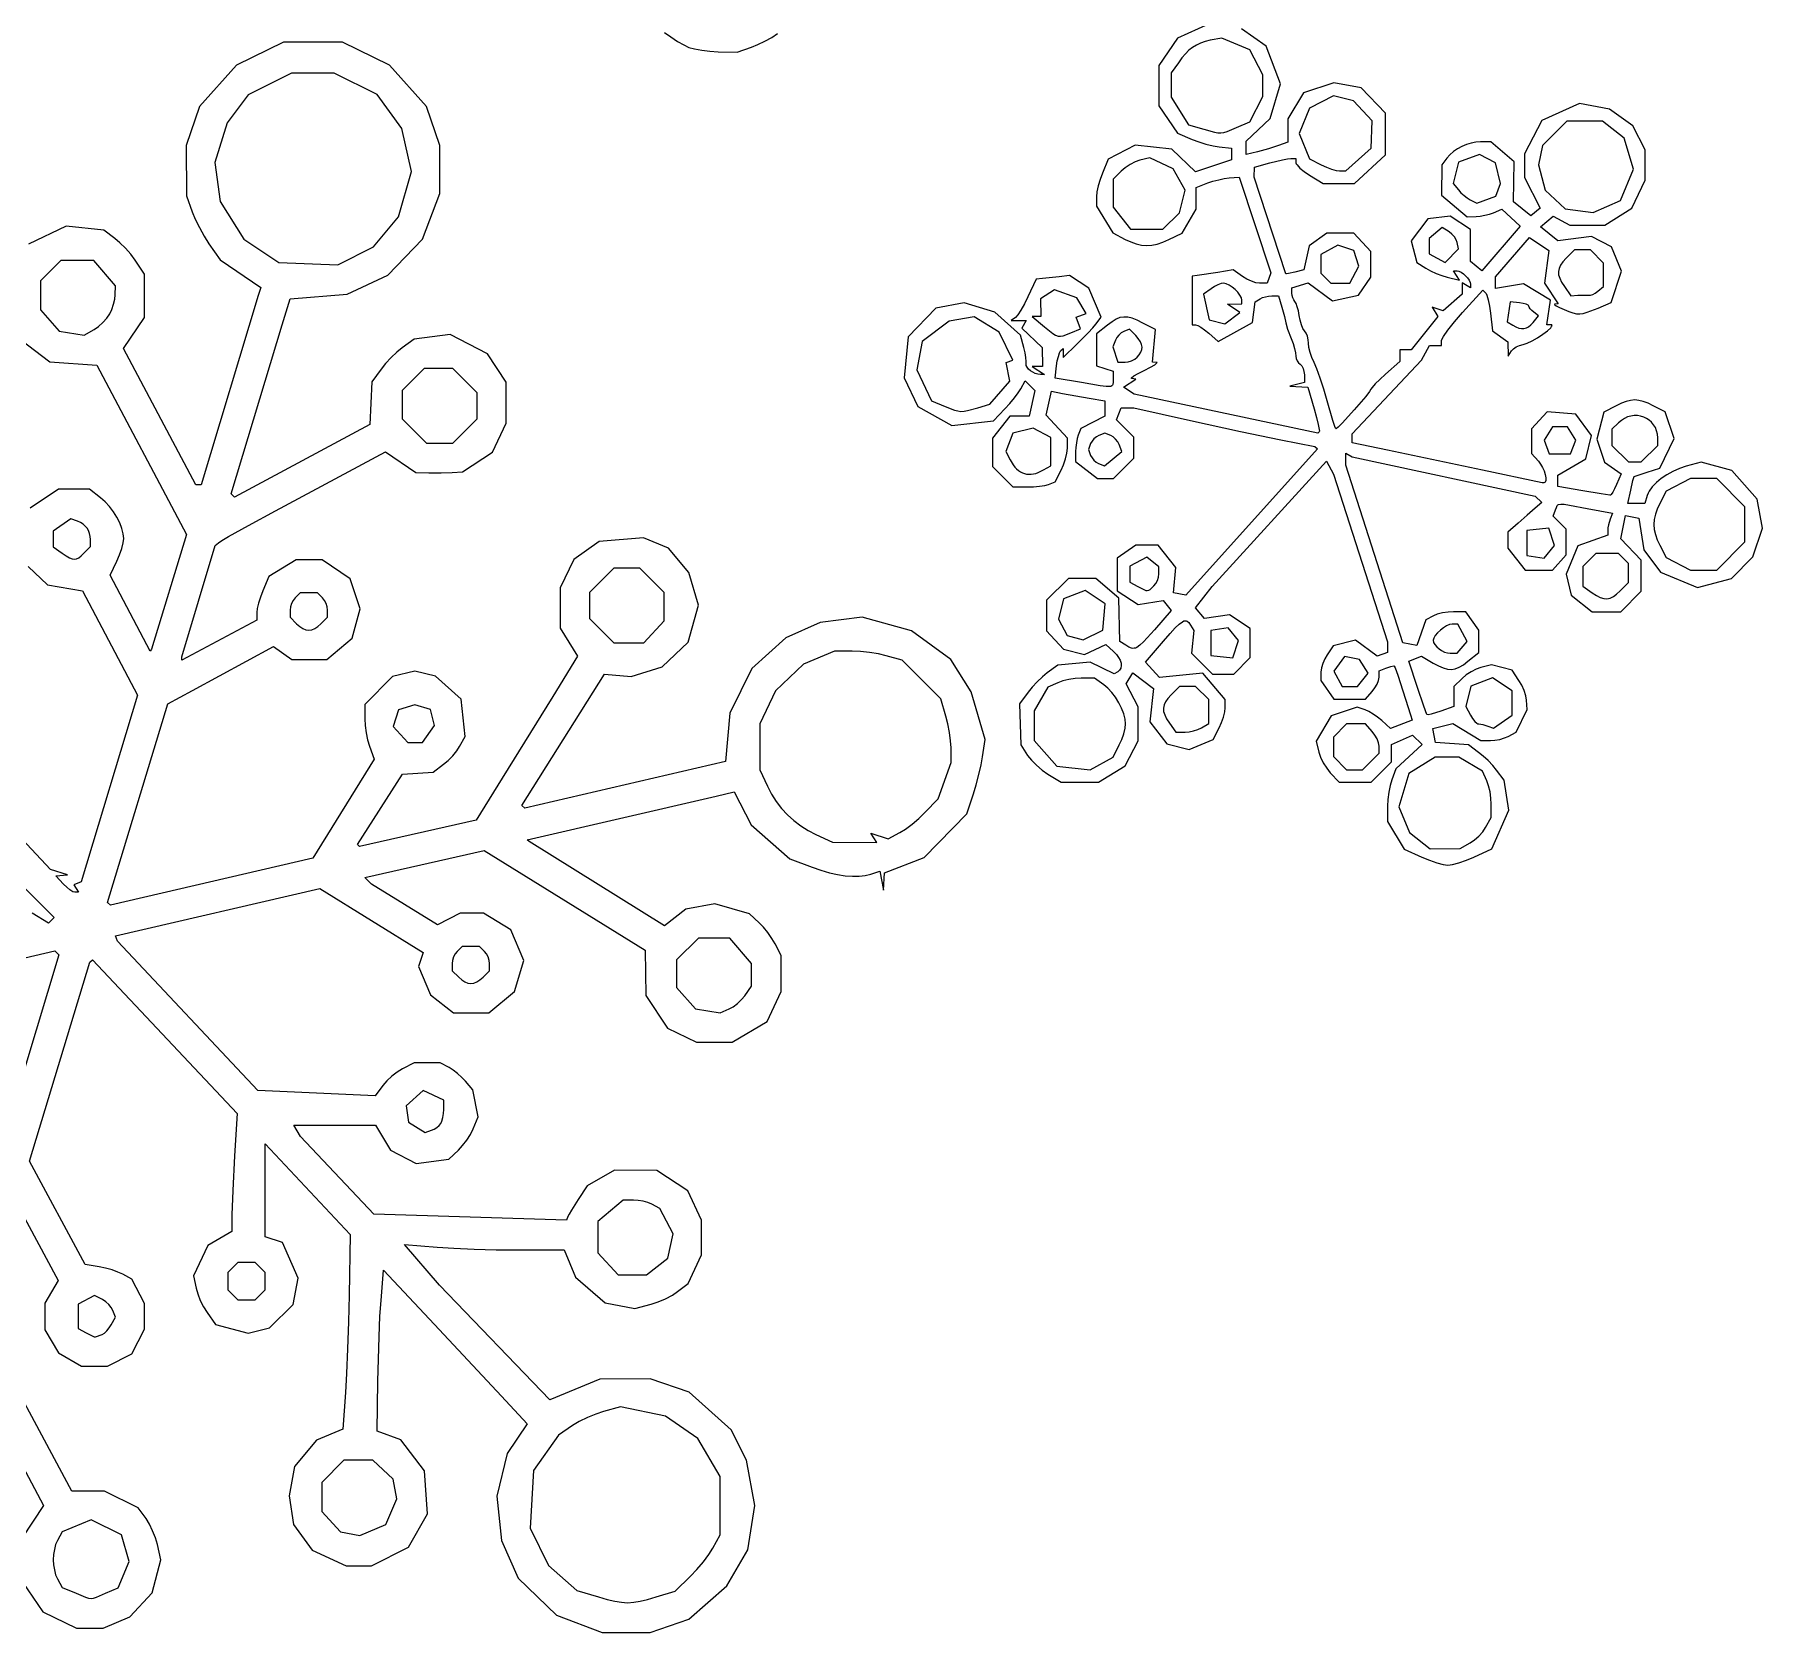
# Model space of a CAD drawing. Extents: x 0.34 to 4.42, y 1.82 to 5.69.
# Drawn here: x 2.184 to 4.417, y 2.058 to 4.122 of the extents above; entities that cross this region are included whole.
import ezdxf

# ---------------------------------------------------------------- set-up
doc = ezdxf.new("R2010")
doc.units = 0
doc.layers.add('LAYER_1', color=18, linetype='CONTINUOUS')

msp = doc.modelspace()

# ---------------------------------------------------------------- linework, layer by layer
at = {"layer": 'LAYER_1'}
for points in [[(3.7008, 4.1349), (3.6607, 4.1169), (3.6367, 4.0818), (3.6367, 4.0294), (3.6607, 3.9943), (3.6796, 3.9861), (3.6882, 3.9829), (3.6976, 3.98), (3.7068, 3.9777), (3.7146, 3.9765), (3.7307, 3.975), (3.7307, 3.9598), (3.6841, 3.9443), (3.6536, 3.9735), (3.6062, 3.9789), (3.5714, 3.9609), (3.5637, 3.9426), (3.5608, 3.9345), (3.5584, 3.9261), (3.5567, 3.9183), (3.5561, 3.9121), (3.5561, 3.8998), (3.5771, 3.8654), (3.5932, 3.8571), (3.6005, 3.8537), (3.6075, 3.8512), (3.6142, 3.8497), (3.6208, 3.8492), (3.6275, 3.8497), (3.6344, 3.8511), (3.6417, 3.8535), (3.6495, 3.8569), (3.6667, 3.8651), (3.685, 3.8961), (3.685, 3.9242), (3.6998, 3.9299), (3.7065, 3.9322), (3.714, 3.9342), (3.7213, 3.9357), (3.7275, 3.9365), (3.7404, 3.9374), (3.7815, 3.8139), (3.7767, 3.8004), (3.7669, 3.8004), (3.7622, 3.8011), (3.7565, 3.803), (3.7505, 3.8057), (3.7449, 3.809), (3.7327, 3.8176), (3.7129, 3.8144), (3.6864, 3.8103), (3.6796, 3.8094), (3.6796, 3.7467), (3.6842, 3.7467), (3.6869, 3.7459), (3.691, 3.7436), (3.6959, 3.7402), (3.7011, 3.736), (3.7134, 3.7253), (3.7575, 3.7496), (3.7613, 3.7763), (3.7675, 3.7802), (3.7706, 3.7818), (3.7744, 3.783), (3.7785, 3.7839), (3.7825, 3.7842), (3.7913, 3.7843), (3.7956, 3.7696), (3.7989, 3.7575), (3.8007, 3.7494), (3.8031, 3.7412), (3.8077, 3.7289), (3.8101, 3.7225), (3.8121, 3.7161), (3.8134, 3.7105), (3.8139, 3.7064), (3.8143, 3.7033), (3.8155, 3.7002), (3.8172, 3.6976), (3.8193, 3.6957), (3.8214, 3.6936), (3.8231, 3.6904), (3.8242, 3.6865), (3.8247, 3.6823), (3.8247, 3.6723), (3.8059, 3.6674), (3.8292, 3.6662), (3.8374, 3.6382), (3.8405, 3.6271), (3.8427, 3.6179), (3.8439, 3.6113), (3.8441, 3.6094), (3.8439, 3.6084), (3.8422, 3.6067), (3.6047, 3.6573), (3.591, 3.6662), (3.6071, 3.6767), (3.6018, 3.6773), (3.6011, 3.6776), (3.6014, 3.6783), (3.6043, 3.6806), (3.61, 3.6839), (3.6179, 3.6879), (3.6258, 3.6919), (3.6314, 3.6952), (3.6343, 3.6974), (3.6345, 3.698), (3.6338, 3.6982), (3.6283, 3.6984), (3.6324, 3.7405), (3.616, 3.749), (3.6085, 3.7526), (3.6022, 3.7552), (3.5965, 3.7566), (3.5914, 3.7568), (3.5865, 3.756), (3.5815, 3.7539), (3.5762, 3.7507), (3.5703, 3.7463), (3.5561, 3.7352), (3.5561, 3.6937), (3.5776, 3.6869), (3.5776, 3.6765), (3.5776, 3.6725), (3.5772, 3.6696), (3.5767, 3.6686), (3.576, 3.6678), (3.5748, 3.6672), (3.5732, 3.6669), (3.5685, 3.667), (3.5611, 3.6679), (3.5366, 3.6721), (3.5027, 3.6779), (3.5046, 3.6938), (3.5055, 3.7002), (3.5069, 3.7059), (3.5083, 3.7104), (3.5098, 3.7129), (3.5131, 3.7163), (3.5131, 3.7043), (3.5309, 3.7215), (3.5454, 3.7362), (3.5514, 3.7428), (3.5554, 3.7476), (3.562, 3.7565), (3.5463, 3.7942), (3.5212, 3.8102), (3.5078, 3.8087), (3.4863, 3.8064), (3.4782, 3.8057), (3.4676, 3.7829), (3.463, 3.7738), (3.4584, 3.7657), (3.4544, 3.7595), (3.4515, 3.7562), (3.446, 3.7523), (3.4654, 3.7521), (3.4595, 3.7424), (3.4861, 3.7172), (3.4863, 3.693), (3.4729, 3.6928), (3.489, 3.6824), (3.4836, 3.6824), (3.4803, 3.6828), (3.477, 3.6838), (3.4738, 3.6854), (3.4709, 3.6873), (3.4684, 3.6895), (3.4665, 3.6918), (3.4655, 3.6941), (3.4654, 3.6962), (3.4655, 3.6994), (3.4649, 3.7044), (3.4638, 3.7105), (3.4622, 3.7172), (3.4578, 3.7333), (3.425, 3.7631), (3.3853, 3.775), (3.3486, 3.7681), (3.3129, 3.7312), (3.3078, 3.6784), (3.3255, 3.6411), (3.3693, 3.6165), (3.423, 3.6228), (3.4378, 3.6383), (3.444, 3.6452), (3.45, 3.6523), (3.455, 3.6588), (3.4584, 3.664), (3.4641, 3.6742), (3.4766, 3.6618), (3.4693, 3.6286), (3.4441, 3.6286), (3.4218, 3.6003), (3.4218, 3.5636), (3.4482, 3.5373), (3.4668, 3.5373), (3.4747, 3.5375), (3.4825, 3.5382), (3.4893, 3.5393), (3.4941, 3.5406), (3.5028, 3.5439), (3.5106, 3.5591), (3.5137, 3.566), (3.5162, 3.5736), (3.5179, 3.581), (3.5185, 3.5872), (3.5185, 3.6001), (3.4911, 3.6298), (3.4979, 3.6608), (3.5122, 3.6581), (3.5467, 3.652), (3.5668, 3.6487), (3.5668, 3.6288), (3.5359, 3.6128), (3.5326, 3.6042), (3.5313, 3.5998), (3.5302, 3.5943), (3.5295, 3.5884), (3.5292, 3.5829), (3.5292, 3.5703), (3.5576, 3.548), (3.5781, 3.548), (3.6044, 3.5744), (3.6044, 3.6017), (3.5821, 3.624), (3.588, 3.6393), (3.6045, 3.6393), (3.6776, 3.623), (3.7421, 3.609), (3.7944, 3.5981), (3.8381, 3.5895), (3.8418, 3.5864), (3.6716, 3.3974), (3.6555, 3.4006), (3.6586, 3.4332), (3.6359, 3.4621), (3.6068, 3.4621), (3.583, 3.4453), (3.583, 3.4032), (3.6098, 3.3856), (3.6422, 3.3904), (3.6528, 3.3777), (3.6309, 3.3527), (3.6169, 3.3373), (3.612, 3.3327), (3.6081, 3.33), (3.6064, 3.3292), (3.6047, 3.3288), (3.6031, 3.3287), (3.6015, 3.329), (3.5981, 3.3304), (3.594, 3.3328), (3.5863, 3.3378), (3.585, 3.3937), (3.5555, 3.4191), (3.52, 3.4191), (3.4917, 3.3908), (3.4917, 3.3513), (3.5134, 3.3279), (3.5408, 3.321), (3.5682, 3.3336), (3.5783, 3.3245), (3.5819, 3.3208), (3.5847, 3.317), (3.5867, 3.3133), (3.5879, 3.3097), (3.5882, 3.3064), (3.5875, 3.3033), (3.586, 3.3007), (3.5836, 3.2986), (3.5789, 3.2957), (3.548, 3.3111), (3.5062, 3.3072), (3.4925, 3.297), (3.4864, 3.2919), (3.4796, 3.2855), (3.4732, 3.2786), (3.4678, 3.272), (3.4567, 3.2571), (3.4584, 3.204), (3.4672, 3.1904), (3.472, 3.1843), (3.4786, 3.1778), (3.4859, 3.1715), (3.4933, 3.1664), (3.5105, 3.1559), (3.5588, 3.1559), (3.5932, 3.1769), (3.6098, 3.2091), (3.6098, 3.2531), (3.5945, 3.2828), (3.6033, 3.297), (3.6297, 3.277), (3.6249, 3.2338), (3.6472, 3.2055), (3.6759, 3.1983), (3.707, 3.2111), (3.7148, 3.2262), (3.7178, 3.2329), (3.7203, 3.24), (3.722, 3.2466), (3.7226, 3.2519), (3.7226, 3.2625), (3.6937, 3.2968), (3.6376, 3.291), (3.6194, 3.3111), (3.6428, 3.3382), (3.6512, 3.3478), (3.6579, 3.3551), (3.6631, 3.3602), (3.6672, 3.3632), (3.6689, 3.3641), (3.6704, 3.3645), (3.6718, 3.3644), (3.6731, 3.364), (3.6754, 3.362), (3.6778, 3.3587), (3.6819, 3.352), (3.6789, 3.3227), (3.706, 3.2956), (3.7334, 3.2956), (3.7548, 3.317), (3.7548, 3.3544), (3.728, 3.372), (3.6955, 3.3672), (3.684, 3.3812), (3.7057, 3.4088), (3.8531, 3.5707), (3.8625, 3.5539), (3.9321, 3.3372), (3.9321, 3.3233), (3.9187, 3.3188), (3.8909, 3.3392), (3.862, 3.3319), (3.8541, 3.3206), (3.851, 3.3153), (3.8485, 3.3094), (3.8468, 3.3034), (3.8461, 3.2982), (3.8461, 3.2872), (3.8629, 3.2633), (3.9036, 3.2633), (3.9125, 3.2731), (3.9159, 3.2776), (3.9187, 3.2826), (3.9206, 3.2873), (3.9213, 3.2914), (3.9213, 3.2998), (3.9298, 3.303), (3.9364, 3.3053), (3.9401, 3.3063), (3.9409, 3.3057), (3.9419, 3.3037), (3.9455, 3.2941), (3.9619, 3.243), (3.9641, 3.2361), (3.9358, 3.2254), (3.9246, 3.2355), (3.9194, 3.2397), (3.9136, 3.2437), (3.9079, 3.247), (3.9031, 3.2492), (3.8928, 3.2529), (3.8592, 3.2418), (3.8398, 3.209), (3.8434, 3.1945), (3.8456, 3.188), (3.8492, 3.1808), (3.8536, 3.1738), (3.8582, 3.168), (3.8695, 3.1559), (3.9111, 3.1559), (3.9375, 3.1823), (3.9375, 3.2045), (3.9646, 3.2168), (3.9767, 3.2047), (3.943, 3.1733), (3.9376, 3.1589), (3.9354, 3.1517), (3.9337, 3.1429), (3.9325, 3.1335), (3.9321, 3.1247), (3.9321, 3.1049), (3.9538, 3.0693), (3.9765, 3.059), (3.9862, 3.055), (3.9957, 3.0517), (4.004, 3.0495), (4.01, 3.0487), (4.016, 3.0495), (4.0243, 3.0518), (4.034, 3.0551), (4.0438, 3.0592), (4.0668, 3.0696), (4.089, 3.1198), (4.0828, 3.1583), (4.0729, 3.1716), (4.068, 3.1775), (4.0621, 3.1837), (4.0558, 3.1896), (4.0499, 3.1944), (4.0368, 3.204), (3.994, 3.2071), (3.9905, 3.2253), (4.0165, 3.2319), (4.0529, 3.2097), (4.0654, 3.2096), (4.071, 3.2101), (4.0772, 3.2112), (4.0831, 3.213), (4.0881, 3.2151), (4.0985, 3.2207), (4.1127, 3.2499), (4.1117, 3.2618), (4.1107, 3.2675), (4.1085, 3.2742), (4.1055, 3.281), (4.1019, 3.2872), (4.0931, 3.3008), (4.0664, 3.3075), (4.0528, 3.3041), (4.0467, 3.3019), (4.0401, 3.2985), (4.0338, 3.2944), (4.0286, 3.29), (4.018, 3.2794), (4.018, 3.2536), (4.001, 3.2477), (3.9887, 3.2439), (3.9848, 3.2431), (3.983, 3.2432), (3.979, 3.2541), (3.9707, 3.2784), (3.9595, 3.3122), (3.9762, 3.3186), (3.9912, 3.3098), (3.9981, 3.306), (4.0041, 3.3034), (4.0096, 3.3019), (4.0146, 3.3015), (4.0196, 3.3024), (4.0246, 3.3044), (4.0301, 3.3076), (4.0361, 3.3121), (4.0502, 3.3232), (4.0502, 3.3522), (4.0335, 3.3761), (4.0174, 3.3761), (4.0103, 3.3757), (4.0031, 3.3746), (3.9965, 3.3729), (3.9914, 3.3709), (3.9816, 3.3656), (3.9699, 3.3323), (3.952, 3.3358), (3.8784, 3.5656), (3.8784, 3.5809), (3.8864, 3.5761), (4.1228, 3.5255), (4.1317, 3.517), (4.1227, 3.5097), (4.1125, 3.501), (4.1008, 3.4905), (4.0878, 3.4787), (4.0878, 3.4581), (4.1101, 3.4298), (4.1453, 3.4298), (4.163, 3.4495), (4.163, 3.4828), (4.1461, 3.4997), (4.1492, 3.5077), (4.1504, 3.5109), (4.1515, 3.5131), (4.1523, 3.514), (4.1532, 3.5146), (4.156, 3.5151), (4.1605, 3.5149), (4.1674, 3.5139), (4.1902, 3.5096), (4.2227, 3.5034), (4.2197, 3.4957), (4.2176, 3.4884), (4.217, 3.4846), (4.2167, 3.4815), (4.2167, 3.475), (4.1782, 3.461), (4.1629, 3.4244), (4.1696, 3.3974), (4.1967, 3.3761), (4.2334, 3.3761), (4.2597, 3.4025), (4.2597, 3.4427), (4.2337, 3.4701), (4.2396, 3.5002), (4.2569, 3.4969), (4.2635, 3.456), (4.285, 3.4271), (4.3326, 3.4073), (4.3764, 3.4191), (4.4042, 3.4469), (4.4165, 3.4842), (4.4096, 3.5214), (4.3769, 3.5586), (4.3373, 3.5693), (4.3179, 3.5639), (4.3092, 3.561), (4.3009, 3.5574), (4.293, 3.553), (4.2858, 3.5481), (4.2795, 3.5429), (4.2742, 3.5374), (4.2702, 3.5319), (4.2688, 3.5291), (4.2677, 3.5264), (4.2644, 3.5158), (4.2428, 3.5158), (4.2465, 3.5332), (4.2493, 3.5456), (4.2509, 3.5509), (4.2678, 3.5563), (4.2839, 3.5615), (4.3027, 3.6), (4.2908, 3.6343), (4.2755, 3.6422), (4.2687, 3.6454), (4.2626, 3.6477), (4.257, 3.6491), (4.2516, 3.6496), (4.2461, 3.6491), (4.2405, 3.6476), (4.2343, 3.6453), (4.2274, 3.6419), (4.2117, 3.6338), (4.2024, 3.599), (4.2125, 3.5693), (4.234, 3.5542), (4.2281, 3.5404), (4.2256, 3.535), (4.2231, 3.5306), (4.2209, 3.5276), (4.2201, 3.5268), (4.2194, 3.5265), (4.2081, 3.5282), (4.1845, 3.5322), (4.1523, 3.5378), (4.1523, 3.5523), (4.1884, 3.5736), (4.1959, 3.6036), (4.1754, 3.6312), (4.1383, 3.6345), (4.1183, 3.6123), (4.1183, 3.5804), (4.1272, 3.5705), (4.13, 3.5668), (4.1324, 3.5625), (4.1344, 3.5579), (4.1358, 3.5533), (4.1365, 3.5492), (4.1366, 3.5458), (4.1363, 3.5445), (4.1358, 3.5435), (4.1351, 3.5428), (4.1341, 3.5426), (4.1321, 3.5426), (4.0549, 3.559), (3.9321, 3.5848), (3.8864, 3.5941), (3.8864, 3.6059), (3.9761, 3.701), (3.9862, 3.7199), (4.0019, 3.7199), (4.0021, 3.7266), (4.0027, 3.7285), (4.0043, 3.7315), (4.0101, 3.7399), (4.0186, 3.7506), (4.0289, 3.7625), (4.0555, 3.7916), (4.0589, 3.7882), (4.0597, 3.787), (4.0605, 3.785), (4.0621, 3.779), (4.0637, 3.771), (4.065, 3.7618), (4.0677, 3.7388), (4.0878, 3.7246), (4.088, 3.7064), (4.0922, 3.713), (4.0947, 3.7157), (4.0983, 3.7182), (4.1027, 3.7201), (4.1072, 3.7213), (4.1124, 3.7229), (4.1189, 3.726), (4.126, 3.7301), (4.1329, 3.7346), (4.1388, 3.7391), (4.143, 3.743), (4.1442, 3.7445), (4.1447, 3.7457), (4.1444, 3.7465), (4.1432, 3.7467), (4.138, 3.7467), (4.1427, 3.7784), (4.108, 3.7995), (4.0717, 3.7937), (4.0718, 3.8085), (4.1154, 3.8593), (4.1405, 3.8429), (4.1348, 3.8007), (4.1525, 3.7736), (4.1484, 3.7734), (4.1479, 3.7732), (4.1481, 3.7728), (4.1502, 3.7712), (4.1544, 3.7691), (4.1604, 3.7664), (4.1666, 3.7639), (4.1717, 3.7621), (4.1762, 3.7611), (4.1805, 3.7609), (4.185, 3.7615), (4.1902, 3.763), (4.2041, 3.7684), (4.221, 3.7755), (4.2344, 3.816), (4.2214, 3.8473), (4.1959, 3.861), (4.1522, 3.8552), (4.1297, 3.8734), (4.1462, 3.8871), (4.1677, 3.8756), (4.2128, 3.8756), (4.2478, 3.8973), (4.2651, 3.9337), (4.2651, 3.9728), (4.2491, 4.0037), (4.2191, 4.0251), (4.1803, 4.0324), (4.1315, 4.0108), (4.1093, 3.9674), (4.1093, 3.937), (4.1295, 3.8974), (4.1174, 3.8873), (4.0948, 3.9056), (4.0959, 3.9571), (4.0658, 3.9831), (4.0523, 3.9831), (4.0463, 3.9826), (4.0402, 3.9815), (4.0341, 3.9796), (4.0281, 3.9771), (4.0225, 3.974), (4.0173, 3.9704), (4.0127, 3.9664), (4.0088, 3.962), (4.0022, 3.9535), (4.0019, 3.9142), (4.035, 3.8864), (4.0466, 3.8868), (4.052, 3.8872), (4.058, 3.8883), (4.064, 3.8898), (4.069, 3.8915), (4.0798, 3.8959), (4.1035, 3.8742), (4.0542, 3.8164), (4.0395, 3.8286), (4.0395, 3.87), (4.0133, 3.8872), (3.9842, 3.8837), (3.9629, 3.8551), (3.9699, 3.8274), (3.9818, 3.8197), (3.9877, 3.8164), (3.9949, 3.8131), (4.0024, 3.8102), (4.0094, 3.8081), (4.025, 3.8042), (4.0174, 3.8165), (4.022, 3.8165), (4.0245, 3.816), (4.0273, 3.8147), (4.0302, 3.8126), (4.033, 3.81), (4.0355, 3.8072), (4.0376, 3.8043), (4.039, 3.8015), (4.0395, 3.799), (4.0395, 3.7944), (4.0288, 3.8011), (4.0288, 3.7863), (4.0041, 3.7648), (3.9897, 3.7696), (3.9971, 3.7576), (3.9625, 3.7145), (3.9482, 3.7145), (3.9482, 3.6995), (3.9294, 3.6828), (3.9221, 3.6761), (3.9161, 3.6703), (3.9121, 3.6658), (3.9106, 3.6635), (3.9088, 3.6604), (3.904, 3.6542), (3.8891, 3.6368), (3.8738, 3.62), (3.8683, 3.6145), (3.8666, 3.613), (3.8656, 3.6124), (3.8651, 3.6132), (3.8642, 3.6153), (3.8615, 3.623), (3.8541, 3.6485), (3.8497, 3.6635), (3.8451, 3.6779), (3.8408, 3.69), (3.8372, 3.6982), (3.8345, 3.7043), (3.8322, 3.711), (3.8306, 3.7175), (3.8301, 3.7228), (3.8297, 3.7275), (3.8286, 3.7321), (3.827, 3.7361), (3.825, 3.7389), (3.8229, 3.7421), (3.8209, 3.7468), (3.8192, 3.7525), (3.818, 3.7586), (3.817, 3.7646), (3.8156, 3.77), (3.814, 3.7743), (3.8123, 3.777), (3.8109, 3.779), (3.8097, 3.7816), (3.8088, 3.7846), (3.8085, 3.7875), (3.8085, 3.7943), (3.8297, 3.801), (3.861, 3.7778), (3.8945, 3.7852), (3.9106, 3.8082), (3.9106, 3.8414), (3.8887, 3.8649), (3.8539, 3.8649), (3.8309, 3.8488), (3.824, 3.8176), (3.8125, 3.8146), (3.8043, 3.8128), (3.8017, 3.8125), (3.8007, 3.8127), (3.8004, 3.8139), (3.7599, 3.9374), (3.7602, 3.9503), (3.7803, 3.9559), (3.7965, 3.9599), (3.803, 3.9611), (3.8072, 3.9615), (3.8139, 3.9616), (3.8139, 3.9561), (3.8143, 3.9548), (3.8153, 3.9532), (3.819, 3.9491), (3.8246, 3.9446), (3.8314, 3.94), (3.8488, 3.9294), (3.8893, 3.9293), (3.9294, 3.9661), (3.9294, 4.0199), (3.898, 4.0527), (3.863, 4.0593), (3.8238, 4.0464), (3.8032, 4.0126), (3.8032, 3.9828), (3.7911, 3.9783), (3.7782, 3.9741), (3.7642, 3.9703), (3.7495, 3.9667), (3.7495, 3.9841), (3.7807, 4.0132), (3.794, 4.0579), (3.7755, 4.1065), (3.7436, 4.1292)], [(2.1615, 2.6108), (2.2145, 2.512), (2.1973, 2.4829), (2.1973, 2.4486), (2.2149, 2.4189), (2.2447, 2.4013), (2.2784, 2.4013), (2.31, 2.4176), (2.3262, 2.4491), (2.3262, 2.4824), (2.31, 2.5138), (2.298, 2.5203), (2.2919, 2.5231), (2.2842, 2.5258), (2.2758, 2.5282), (2.2678, 2.5299), (2.2497, 2.5329), (2.1777, 2.6663), (2.2556, 2.9233), (2.2591, 2.9264), (2.4459, 2.7279), (2.4426, 2.6734), (2.4402, 2.6285), (2.4391, 2.5972), (2.439, 2.5755), (2.4081, 2.5572), (2.3896, 2.5182), (2.3928, 2.5023), (2.3949, 2.4949), (2.3983, 2.4865), (2.4025, 2.4781), (2.407, 2.4708), (2.4181, 2.4553), (2.4601, 2.444), (2.4878, 2.4509), (2.5181, 2.4812), (2.5249, 2.5153), (2.5046, 2.5614), (2.482, 2.5685), (2.482, 2.6886), (2.5919, 2.5714), (2.5905, 2.4931), (2.5898, 2.4589), (2.5886, 2.4239), (2.5873, 2.392), (2.5859, 2.3675), (2.5826, 2.3203), (2.5486, 2.3061), (2.52, 2.2721), (2.5129, 2.2342), (2.5189, 2.1971), (2.5427, 2.1637), (2.5867, 2.1437), (2.6194, 2.1435), (2.6673, 2.1677), (2.6919, 2.2106), (2.688, 2.2662), (2.6575, 2.3062), (2.627, 2.3177), (2.6277, 2.3823), (2.6283, 2.4105), (2.6292, 2.4395), (2.6304, 2.4659), (2.6318, 2.4862), (2.6351, 2.5255), (2.6945, 2.4621), (2.7874, 2.3628), (2.8207, 2.3271), (2.7946, 2.2886), (2.7814, 2.2335), (2.7873, 2.1765), (2.8089, 2.1277), (2.8583, 2.0797), (2.9175, 2.0575), (2.9796, 2.0575), (3.0293, 2.0745), (3.0784, 2.1177), (3.1056, 2.1641), (3.1148, 2.2214), (3.1041, 2.2801), (3.0841, 2.3193), (3.0298, 2.3681), (2.9796, 2.3852), (2.9144, 2.3849), (2.8499, 2.3579), (2.7072, 2.506), (2.6621, 2.5588), (2.7045, 2.5553), (2.7257, 2.5539), (2.7523, 2.5527), (2.7807, 2.552), (2.8077, 2.5517), (2.8686, 2.5517), (2.8832, 2.5166), (2.9212, 2.4833), (2.9599, 2.476), (2.9807, 2.4817), (2.9899, 2.4847), (2.9994, 2.4887), (3.0082, 2.4933), (3.015, 2.4978), (3.0285, 2.5084), (3.046, 2.5453), (3.046, 2.5903), (3.0282, 2.6278), (2.9881, 2.6543), (2.9333, 2.6548), (2.8983, 2.6344), (2.8866, 2.6169), (2.8778, 2.6032), (2.8747, 2.598), (2.8731, 2.5948), (2.8714, 2.59), (2.6223, 2.598), (2.5277, 2.6981), (2.5191, 2.7128), (2.6247, 2.7128), (2.6438, 2.6805), (2.6771, 2.6633), (2.7194, 2.669), (2.7319, 2.6807), (2.7372, 2.6865), (2.7426, 2.6935), (2.7473, 2.7009), (2.7507, 2.7079), (2.7572, 2.7234), (2.7502, 2.7585), (2.7408, 2.7698), (2.7362, 2.7746), (2.7307, 2.7796), (2.725, 2.7839), (2.7198, 2.7872), (2.7083, 2.7934), (2.6748, 2.7934), (2.6595, 2.7855), (2.6528, 2.7814), (2.6458, 2.776), (2.6394, 2.77), (2.6343, 2.7641), (2.6243, 2.7507), (2.4724, 2.7574), (2.2913, 2.9505), (2.2887, 2.9572), (2.5527, 3.0186), (2.6861, 2.936), (2.6803, 2.9177), (2.6955, 2.8811), (2.7252, 2.8578), (2.7712, 2.8578), (2.8041, 2.8855), (2.8161, 2.9255), (2.7995, 2.965), (2.764, 2.9867), (2.7339, 2.9867), (2.7048, 2.9717), (2.6195, 3.0243), (2.611, 3.0329), (2.7651, 3.0677), (2.9732, 2.9389), (2.9741, 2.8802), (3.002, 2.838), (3.0395, 2.8202), (3.0853, 2.8202), (3.1305, 2.8467), (3.1489, 2.8855), (3.1489, 2.9318), (3.1409, 2.9472), (3.1368, 2.9541), (3.1316, 2.9615), (3.1259, 2.9684), (3.1203, 2.9741), (3.1077, 2.9857), (3.0631, 2.9989), (3.0256, 2.9918), (2.9982, 2.9703), (2.8231, 3.0794), (2.8206, 3.0814), (3.0648, 3.138), (3.0882, 3.1435), (3.11, 3.1008), (3.1599, 3.0569), (3.1886, 3.0462), (3.2001, 3.0422), (3.2112, 3.039), (3.2217, 3.0366), (3.2316, 3.035), (3.2409, 3.0343), (3.2494, 3.0344), (3.2573, 3.0353), (3.2644, 3.0371), (3.2761, 3.0409), (3.2808, 3.0163), (3.2823, 3.039), (3.3333, 3.0584), (3.3887, 3.115), (3.3971, 3.1409), (3.4006, 3.1526), (3.4041, 3.1656), (3.407, 3.1782), (3.4089, 3.1888), (3.4124, 3.211), (3.3944, 3.2727), (3.3681, 3.3144), (3.3172, 3.3513), (3.2534, 3.3692), (3.199, 3.362), (3.1548, 3.3424), (3.1107, 3.3027), (3.0826, 3.2452), (3.0769, 3.1828), (2.8177, 3.1222), (2.8138, 3.1258), (2.9205, 3.2956), (2.955, 3.2922), (2.9949, 3.3049), (3.0288, 3.3369), (3.0421, 3.3847), (3.0296, 3.4267), (3.0032, 3.458), (2.9707, 3.4715), (2.9134, 3.4667), (2.8808, 3.4435), (2.8634, 3.4068), (2.8634, 3.3547), (2.8855, 3.3185), (2.8537, 3.2667), (2.7882, 3.1609), (2.7545, 3.1068), (2.6038, 3.0727), (2.6014, 3.0754), (2.6594, 3.1664), (2.699, 3.1689), (2.7127, 3.179), (2.7186, 3.184), (2.7244, 3.19), (2.7296, 3.1963), (2.7333, 3.2021), (2.7403, 3.215), (2.7355, 3.263), (2.7023, 3.2927), (2.6754, 3.2994), (2.6468, 3.2923), (2.6109, 3.2564), (2.6109, 3.2378), (2.6114, 3.2293), (2.6126, 3.2198), (2.6145, 3.2104), (2.6168, 3.2024), (2.6227, 3.1855), (2.5438, 3.0579), (2.2821, 2.9969), (2.2785, 3.0005), (2.3562, 3.2569), (2.388, 3.2742), (2.4929, 3.331), (2.5166, 3.3144), (2.5618, 3.3144), (2.5945, 3.3419), (2.6049, 3.3798), (2.5921, 3.4187), (2.5556, 3.4433), (2.5223, 3.4432), (2.4867, 3.4216), (2.479, 3.4031), (2.476, 3.3951), (2.4735, 3.3872), (2.4719, 3.3801), (2.4713, 3.3749), (2.4713, 3.3653), (2.3746, 3.3136), (2.3746, 3.3179), (2.4177, 3.4617), (2.4217, 3.4652), (2.4259, 3.468), (2.4347, 3.4732), (2.4605, 3.4875), (2.4954, 3.5063), (2.6374, 3.5828), (2.6769, 3.5561), (2.6936, 3.5555), (2.7093, 3.5554), (2.7237, 3.5559), (2.7371, 3.5569), (2.7757, 3.582), (2.7935, 3.6195), (2.7935, 3.6727), (2.7693, 3.7092), (2.721, 3.734), (2.6745, 3.728), (2.659, 3.717), (2.6521, 3.7115), (2.6447, 3.7044), (2.6376, 3.6968), (2.6318, 3.6896), (2.6201, 3.6731), (2.6173, 3.6178), (2.4426, 3.5239), (2.4382, 3.5283), (2.5041, 3.7468), (2.5146, 3.7801), (2.588, 3.7863), (2.6405, 3.8109), (2.6855, 3.8572), (2.7076, 3.9163), (2.7076, 3.9785), (2.6905, 4.0287), (2.6426, 4.0819), (2.5818, 4.1117), (2.5058, 4.1117), (2.4449, 4.0819), (2.3971, 4.0287), (2.38, 3.9785), (2.3804, 3.9133), (2.3877, 3.8928), (2.3917, 3.8833), (2.3971, 3.8723), (2.4033, 3.8612), (2.4095, 3.8515), (2.424, 3.8306), (2.4764, 3.7951), (2.4729, 3.7844), (2.3993, 3.54), (2.3926, 3.54), (2.2989, 3.716), (2.3262, 3.7563), (2.3262, 3.8123), (2.3142, 3.8301), (2.3084, 3.8378), (2.3015, 3.8457), (2.2944, 3.8528), (2.2879, 3.8583), (2.2738, 3.8688), (2.2249, 3.8743), (2.1763, 3.8507)], [(2.998, 4.1243), (3.0061, 4.1185), (3.0147, 4.1129), (3.0229, 4.1082), (3.0295, 4.1051), (3.0366, 4.103), (3.0461, 4.1013), (3.0568, 4.1), (3.0674, 4.0995), (3.0921, 4.0991), (3.1104, 4.1054), (3.1187, 4.1087), (3.1278, 4.1131), (3.1366, 4.118), (3.144, 4.1229)], [(2.1661, 3.7278), (2.2038, 3.699), (2.2645, 3.6945), (2.3804, 3.4757), (2.3354, 3.3278), (2.3335, 3.3252), (2.2819, 3.4231), (2.2906, 3.4414), (2.294, 3.4494), (2.2968, 3.4576), (2.2987, 3.4649), (2.2994, 3.4706), (2.2988, 3.4769), (2.297, 3.4837), (2.2942, 3.4908), (2.2905, 3.4981), (2.286, 3.5052), (2.2809, 3.5119), (2.2752, 3.5181), (2.2692, 3.5234), (2.255, 3.5346), (2.215, 3.5346), (2.1785, 3.51)], [(2.1758, 3.4344), (2.201, 3.4108), (2.2462, 3.403), (2.3171, 3.2684), (2.2444, 3.027), (2.2349, 3.0234), (2.2409, 3.0136), (2.2361, 3.0136), (2.2334, 3.0144), (2.2298, 3.0168), (2.2257, 3.0202), (2.2215, 3.0243), (2.2118, 3.0351), (2.2269, 3.0362), (2.2046, 3.0431), (2.051, 3.2072)], [(2.1463, 3.0443), (2.2096, 2.9811), (2.2022, 2.9737), (2.1812, 2.9868)], [(1.9517, 2.8777), (2.2103, 2.938), (2.2154, 2.9329), (2.1412, 2.6853)], [(2.169, 2.1221), (2.1947, 2.0842), (2.2383, 2.0629), (2.2729, 2.0629), (2.3074, 2.0777), (2.3361, 2.1086), (2.3473, 2.1515), (2.3429, 2.1711), (2.3403, 2.1798), (2.3367, 2.189), (2.3326, 2.1976), (2.3283, 2.2046), (2.3182, 2.2185), (2.2745, 2.2402), (2.2323, 2.2402), (2.1159, 2.456)], [(2.1031, 2.3953), (2.1957, 2.2214), (2.1682, 2.1797)]]:
    msp.add_lwpolyline(points, dxfattribs=at)
for points in [[(3.737, 4.0017), (3.7541, 4.0091), (3.7709, 4.0416), (3.7709, 4.0695), (3.7541, 4.1021), (3.7179, 4.1172), (3.7028, 4.1142), (3.6964, 4.1126), (3.6905, 4.1106), (3.6852, 4.1081), (3.6802, 4.105), (3.6755, 4.1013), (3.671, 4.0968), (3.6665, 4.0915), (3.6619, 4.0853), (3.6528, 4.072), (3.6528, 4.0407), (3.6749, 4.0049), (3.6948, 3.9994), (3.7085, 3.9956), (3.7131, 3.9948), (3.717, 3.9946), (3.7208, 3.9952), (3.725, 3.9965)], [(2.576, 3.8241), (2.6219, 3.8474), (2.6543, 3.8864), (2.6713, 3.9446), (2.6588, 4.0003), (2.6267, 4.0441), (2.5712, 4.0717), (2.5163, 4.0717), (2.4602, 4.0437), (2.4328, 4.0077), (2.4171, 3.9562), (2.4238, 3.9059), (2.4546, 3.8574), (2.4998, 3.8274)], [(3.8782, 3.9455), (3.9112, 3.975), (3.9122, 4.0102), (3.8881, 4.0359), (3.8622, 4.0424), (3.8315, 4.0265), (3.818, 3.9938), (3.8315, 3.9611), (3.8466, 3.9533), (3.8531, 3.9502), (3.8597, 3.9477), (3.8656, 3.9461), (3.87, 3.9455)], [(4.198, 3.8917), (4.2333, 3.9075), (4.25, 3.9476), (4.238, 3.9878), (4.2099, 4.0099), (4.1639, 4.0099), (4.1322, 3.9782), (4.1274, 3.9535), (4.1359, 3.9207), (4.1615, 3.8967)], [(3.642, 3.8703), (3.6633, 3.8915), (3.6706, 3.9205), (3.6551, 3.9481), (3.6251, 3.9625), (3.612, 3.9592), (3.606, 3.9571), (3.5996, 3.9538), (3.5934, 3.9497), (3.5882, 3.9453), (3.5776, 3.9347), (3.5776, 3.8986), (3.5999, 3.8703)], [(4.0476, 3.9038), (4.072, 3.913), (4.0783, 3.9294), (4.0716, 3.9559), (4.0509, 3.9669), (4.0237, 3.9566), (4.0168, 3.9292), (4.0237, 3.9209), (4.027, 3.9174), (4.031, 3.9138), (4.0352, 3.9106), (4.0391, 3.9082)], [(4.0065, 3.8273), (4.0239, 3.8447), (4.0223, 3.8529), (4.021, 3.8565), (4.0185, 3.8603), (4.0154, 3.8639), (4.0118, 3.8667), (4.0028, 3.8723), (3.9858, 3.8582), (3.9858, 3.8384)], [(3.8834, 3.8004), (3.8951, 3.8223), (3.8886, 3.8429), (3.868, 3.8494), (3.8461, 3.8377), (3.8461, 3.8133), (3.859, 3.8004)], [(4.1918, 3.7848), (4.1942, 3.7849), (4.1972, 3.786), (4.2006, 3.7878), (4.2039, 3.7902), (4.2114, 3.7964), (4.2114, 3.8265), (4.1945, 3.8434), (4.1738, 3.8434), (4.163, 3.8327), (4.1588, 3.828), (4.1557, 3.8237), (4.1537, 3.8196), (4.1529, 3.8155), (4.1531, 3.8113), (4.1546, 3.8068), (4.1571, 3.8018), (4.1607, 3.7963), (4.169, 3.7843), (4.1781, 3.785), (4.1859, 3.7852)], [(2.2484, 3.7333), (2.2612, 3.7406), (2.2667, 3.7445), (2.2724, 3.7496), (2.2774, 3.7552), (2.2812, 3.7608), (2.2839, 3.7667), (2.2862, 3.7733), (2.2878, 3.7797), (2.2885, 3.7853), (2.2886, 3.797), (2.2608, 3.83), (2.2183, 3.83), (2.192, 3.8036), (2.192, 3.7662), (2.2161, 3.7387)], [(3.7221, 3.7479), (3.7414, 3.7626), (3.7253, 3.7734), (3.7441, 3.7736), (3.7441, 3.7786), (3.7434, 3.7816), (3.7415, 3.785), (3.7387, 3.7887), (3.7352, 3.7922), (3.7314, 3.7954), (3.7275, 3.798), (3.7238, 3.7998), (3.7206, 3.8004), (3.7172, 3.7999), (3.713, 3.7983), (3.7085, 3.7961), (3.7042, 3.7933), (3.6945, 3.7862), (3.7017, 3.7532)], [(3.5231, 3.7364), (3.5357, 3.7414), (3.5299, 3.7568), (3.5427, 3.7615), (3.5308, 3.7816), (3.5018, 3.792), (3.4836, 3.7802), (3.4844, 3.7575), (3.4729, 3.7574), (3.489, 3.7442), (3.4996, 3.7357), (3.5033, 3.7334), (3.5065, 3.7321), (3.5096, 3.7319), (3.5131, 3.7326)], [(4.1204, 3.7498), (4.1274, 3.7583), (4.1211, 3.7632), (4.1186, 3.7654), (4.1166, 3.7675), (4.1152, 3.7695), (4.1147, 3.7709), (4.1145, 3.7715), (4.1137, 3.772), (4.1111, 3.7732), (4.1073, 3.7742), (4.1026, 3.7749), (4.0905, 3.7763), (4.0869, 3.7506), (4.0941, 3.7461), (4.098, 3.7439), (4.1016, 3.7425), (4.1051, 3.7418), (4.1083, 3.7419), (4.1115, 3.7427), (4.1145, 3.7443), (4.1175, 3.7467)], [(3.4027, 3.6396), (3.4185, 3.6443), (3.4441, 3.6741), (3.4395, 3.698), (3.4482, 3.7011), (3.4306, 3.7374), (3.3979, 3.7572), (3.3657, 3.7515), (3.331, 3.725), (3.3241, 3.6887), (3.3431, 3.6487), (3.3608, 3.6413), (3.3726, 3.6366), (3.377, 3.6354), (3.381, 3.6349), (3.3851, 3.6351), (3.3897, 3.6359)], [(3.6087, 3.7048), (3.6112, 3.7079), (3.6133, 3.7113), (3.6147, 3.7148), (3.6152, 3.7179), (3.6145, 3.7211), (3.6128, 3.7249), (3.6102, 3.729), (3.607, 3.7327), (3.5988, 3.7409), (3.5913, 3.738), (3.5881, 3.7362), (3.585, 3.7335), (3.5824, 3.7302), (3.5806, 3.7268), (3.5773, 3.7184), (3.5837, 3.6984), (3.593, 3.6984), (3.5971, 3.6989), (3.6015, 3.7003), (3.6055, 3.7023)], [(2.7245, 3.5937), (2.7559, 3.6251), (2.7559, 3.659), (2.7245, 3.6904), (2.6876, 3.6904), (2.6593, 3.662), (2.6593, 3.6251), (2.6907, 3.5937)], [(4.2597, 3.5695), (4.2812, 3.591), (4.2812, 3.6007), (4.2808, 3.6055), (4.2798, 3.6099), (4.2782, 3.614), (4.276, 3.6176), (4.2733, 3.6208), (4.2702, 3.6235), (4.2668, 3.6258), (4.2631, 3.6275), (4.2591, 3.6287), (4.255, 3.6294), (4.2508, 3.6294), (4.2466, 3.6289), (4.2423, 3.6277), (4.2382, 3.6259), (4.2343, 3.6233), (4.2306, 3.6201), (4.2221, 3.6117), (4.2221, 3.591), (4.2436, 3.5695)], [(3.4876, 3.5592), (3.497, 3.5646), (3.497, 3.6013), (3.4745, 3.6134), (3.4482, 3.6068), (3.4392, 3.5829), (3.4448, 3.5722), (3.4487, 3.5657), (3.4508, 3.563), (3.453, 3.5606), (3.4554, 3.5586), (3.4578, 3.5569), (3.4604, 3.5555), (3.4631, 3.5545), (3.4658, 3.5539), (3.4687, 3.5536), (3.4716, 3.5536), (3.4746, 3.5541), (3.4778, 3.5548), (3.481, 3.5559)], [(3.5663, 3.5646), (3.589, 3.583), (3.5856, 3.5919), (3.5836, 3.5956), (3.5809, 3.5991), (3.5777, 3.602), (3.5745, 3.6038), (3.5668, 3.6067), (3.5592, 3.6038), (3.556, 3.6021), (3.5529, 3.5995), (3.5504, 3.5964), (3.5486, 3.5932), (3.5457, 3.5856), (3.5486, 3.578), (3.5504, 3.5748), (3.5529, 3.5717), (3.5558, 3.5692), (3.5589, 3.5675)], [(4.1687, 3.5802), (4.1755, 3.5978), (4.1646, 3.6151), (4.1454, 3.6151), (4.1345, 3.5978), (4.1412, 3.5802)], [(4.3575, 3.4298), (4.394, 3.4664), (4.394, 3.5115), (4.3575, 3.548), (4.3236, 3.548), (4.2921, 3.5317), (4.284, 3.5159), (4.2806, 3.5087), (4.2782, 3.5019), (4.2767, 3.4953), (4.2763, 3.4889), (4.2767, 3.4825), (4.2782, 3.4759), (4.2806, 3.4691), (4.284, 3.4619), (4.2921, 3.4461), (4.3236, 3.4298)], [(2.248, 3.4517), (2.2564, 3.4602), (2.2563, 3.4692), (2.256, 3.4734), (2.2552, 3.4773), (2.2539, 3.4808), (2.252, 3.4839), (2.2497, 3.4867), (2.2468, 3.4892), (2.2434, 3.4913), (2.2396, 3.493), (2.2308, 3.4962), (2.2081, 3.4803), (2.2081, 3.46), (2.22, 3.4516), (2.2251, 3.4482), (2.2292, 3.4458), (2.2326, 3.4443), (2.2356, 3.4439), (2.2384, 3.4443), (2.2413, 3.4458), (2.2444, 3.4483)], [(4.1344, 3.4454), (4.1478, 3.4615), (4.1406, 3.4842), (4.112, 3.4809), (4.112, 3.4486)], [(3.6302, 3.4094), (3.6327, 3.4126), (3.6348, 3.4166), (3.6362, 3.4209), (3.6367, 3.4249), (3.6367, 3.4339), (3.6212, 3.4467), (3.5991, 3.4348), (3.5991, 3.4141), (3.6095, 3.4085), (3.6171, 3.4047), (3.6197, 3.4037), (3.6218, 3.4034), (3.6236, 3.4039), (3.6255, 3.405)], [(4.2329, 3.403), (4.2436, 3.4137), (4.2436, 3.4384), (4.2307, 3.4513), (4.2014, 3.4513), (4.1845, 3.4344), (4.1845, 3.409), (4.1965, 3.4006), (4.202, 3.397), (4.207, 3.3945), (4.2115, 3.3931), (4.2157, 3.3928), (4.2198, 3.3936), (4.2239, 3.3956), (4.2282, 3.3987)], [(2.9713, 3.3359), (2.9976, 3.3643), (2.9976, 3.4011), (2.9662, 3.4325), (2.9324, 3.4325), (2.901, 3.4011), (2.901, 3.3673), (2.9324, 3.3359)], [(2.5541, 3.3604), (2.5626, 3.3689), (2.5626, 3.3781), (2.5621, 3.3823), (2.5607, 3.3866), (2.5586, 3.3906), (2.5561, 3.3939), (2.5497, 3.4003), (2.5271, 3.4003), (2.5207, 3.3939), (2.5182, 3.3906), (2.5161, 3.3866), (2.5147, 3.3823), (2.5142, 3.3781), (2.5142, 3.3689), (2.5227, 3.3604), (2.5267, 3.3569), (2.5306, 3.3544), (2.5345, 3.3529), (2.5384, 3.3524), (2.5423, 3.3529), (2.5462, 3.3544), (2.5501, 3.3569)], [(3.5391, 3.3398), (3.5642, 3.3522), (3.5675, 3.3862), (3.5414, 3.4033), (3.5134, 3.3926), (3.5069, 3.3664), (3.5182, 3.3452)], [(3.7324, 3.3164), (3.7396, 3.339), (3.7262, 3.3552), (3.7038, 3.3519), (3.7038, 3.3197)], [(4.0221, 3.3224), (4.0349, 3.3378), (4.023, 3.36), (4.0155, 3.36), (4.0122, 3.3594), (4.0084, 3.3577), (4.0044, 3.3552), (4.0004, 3.3521), (3.9968, 3.3487), (3.9939, 3.3453), (3.9919, 3.342), (3.9914, 3.3406), (3.9912, 3.3392), (3.9917, 3.3365), (3.9933, 3.3336), (3.9957, 3.3308), (3.9987, 3.3282), (4.0021, 3.3259), (4.0058, 3.324), (4.0095, 3.3228), (4.0131, 3.3224)], [(3.2722, 3.0781), (3.2648, 3.0899), (3.2871, 3.0829), (3.3022, 3.0907), (3.3094, 3.0952), (3.3179, 3.1016), (3.3266, 3.109), (3.3344, 3.1166), (3.3517, 3.1345), (3.3682, 3.1815), (3.3682, 3.2003), (3.3677, 3.2094), (3.3663, 3.2201), (3.3642, 3.2312), (3.3617, 3.2412), (3.3551, 3.2634), (3.3052, 3.3135), (3.2843, 3.3193), (3.2744, 3.3215), (3.2629, 3.3234), (3.2511, 3.3246), (3.2405, 3.3251), (3.2175, 3.3251), (3.1776, 3.3085), (3.1413, 3.2741), (3.1214, 3.2311), (3.1214, 3.172), (3.1313, 3.1506), (3.1364, 3.1405), (3.1425, 3.131), (3.1493, 3.1221), (3.1569, 3.1138), (3.1652, 3.1062), (3.1742, 3.0993), (3.1837, 3.0933), (3.1937, 3.0881), (3.2152, 3.0783)], [(3.8932, 3.2794), (3.9073, 3.2965), (3.896, 3.3144), (3.8764, 3.3182), (3.8627, 3.2994), (3.8734, 3.2794)], [(3.548, 3.1719), (3.5775, 3.1884), (3.5856, 3.2041), (3.5887, 3.2111), (3.5913, 3.2185), (3.5931, 3.2255), (3.5937, 3.2311), (3.5931, 3.2374), (3.5913, 3.2443), (3.5886, 3.2514), (3.585, 3.2586), (3.5808, 3.2655), (3.5761, 3.2719), (3.571, 3.2774), (3.5657, 3.2818), (3.5537, 3.2902), (3.5364, 3.2902), (3.5286, 3.2897), (3.5204, 3.2885), (3.5126, 3.2866), (3.5062, 3.2844), (3.4934, 3.2785), (3.4755, 3.2482), (3.4755, 3.2098), (3.5051, 3.1767)], [(4.0691, 3.2256), (4.0932, 3.2425), (4.0932, 3.2738), (4.0678, 3.2905), (4.0398, 3.2798), (4.0332, 3.2536), (4.0392, 3.2423), (4.0419, 3.238), (4.0449, 3.2344), (4.0477, 3.232), (4.0489, 3.2313), (4.05, 3.2311), (4.0555, 3.2303), (4.0619, 3.2283)], [(3.6917, 3.2262), (3.7011, 3.2316), (3.7011, 3.2626), (3.6842, 3.2794), (3.6635, 3.2794), (3.6528, 3.2687), (3.6485, 3.2641), (3.6454, 3.2598), (3.6434, 3.2557), (3.6426, 3.2516), (3.6429, 3.2473), (3.6443, 3.2428), (3.6468, 3.2379), (3.6504, 3.2323), (3.6588, 3.2204), (3.6705, 3.2205), (3.6759, 3.221), (3.6816, 3.2222), (3.6871, 3.224)], [(2.6855, 3.207), (2.701, 3.2291), (2.6957, 3.2496), (2.6754, 3.256), (2.6544, 3.2494), (2.6475, 3.2277), (2.6663, 3.207)], [(3.8999, 3.172), (3.9213, 3.1935), (3.9213, 3.2025), (3.9206, 3.2067), (3.9187, 3.2117), (3.9159, 3.2168), (3.9125, 3.2213), (3.9036, 3.2311), (3.8791, 3.2311), (3.8623, 3.2142), (3.8623, 3.1889), (3.8791, 3.172)], [(4.0261, 3.0703), (4.0389, 3.0775), (4.0445, 3.0812), (4.0501, 3.0863), (4.0551, 3.0919), (4.0589, 3.0974), (4.066, 3.1103), (4.0662, 3.1275), (4.0658, 3.1351), (4.0646, 3.1434), (4.0628, 3.1511), (4.0605, 3.1575), (4.0547, 3.1702), (4.0244, 3.1881), (3.9938, 3.1881), (3.9595, 3.1672), (3.9467, 3.1242), (3.9604, 3.0911), (3.9872, 3.07)], [(3.0701, 2.8581), (3.0817, 2.863), (3.0868, 2.8658), (3.0923, 2.87), (3.0975, 2.875), (3.1018, 2.8801), (3.1104, 2.8925), (3.1104, 2.9215), (3.0826, 2.9545), (3.0421, 2.9545), (3.0137, 2.9262), (3.0137, 2.8907), (3.0379, 2.8632)], [(2.7636, 2.9039), (2.772, 2.9123), (2.772, 2.9216), (2.7715, 2.9257), (2.7702, 2.9301), (2.7681, 2.9341), (2.7656, 2.9373), (2.7592, 2.9438), (2.7366, 2.9438), (2.7302, 2.9373), (2.7276, 2.9341), (2.7256, 2.9301), (2.7242, 2.9257), (2.7237, 2.9216), (2.7237, 2.9123), (2.7321, 2.9039), (2.7361, 2.9004), (2.7401, 2.8979), (2.744, 2.8963), (2.7479, 2.8958), (2.7518, 2.8963), (2.7557, 2.8979), (2.7596, 2.9004)], [(2.6888, 2.7033), (2.6969, 2.7062), (2.7003, 2.7078), (2.7037, 2.7099), (2.7067, 2.7124), (2.7089, 2.715), (2.7104, 2.7182), (2.7117, 2.7227), (2.7125, 2.7279), (2.7129, 2.7331), (2.713, 2.7453), (2.6862, 2.7575), (2.6642, 2.7376), (2.6673, 2.7167)], [(2.9747, 2.5195), (3.0022, 2.5411), (3.0091, 2.5724), (2.9922, 2.6051), (2.9818, 2.6106), (2.9767, 2.6128), (2.9706, 2.6145), (2.9641, 2.6157), (2.9581, 2.6161), (2.9447, 2.6161), (2.9117, 2.5883), (2.9117, 2.5479), (2.938, 2.5195)], [(2.4691, 2.4872), (2.482, 2.5001), (2.482, 2.5227), (2.4691, 2.5356), (2.4466, 2.5356), (2.4337, 2.5227), (2.4337, 2.5001), (2.4466, 2.4872)], [(2.2713, 2.4425), (2.2743, 2.4443), (2.2776, 2.4473), (2.2807, 2.451), (2.2833, 2.4551), (2.2886, 2.465), (2.2853, 2.4736), (2.2832, 2.4773), (2.28, 2.4812), (2.2761, 2.4848), (2.2719, 2.4876), (2.2618, 2.493), (2.2403, 2.4815), (2.2403, 2.45), (2.2507, 2.4445), (2.2585, 2.4407), (2.2613, 2.4396), (2.2628, 2.4393)], [(2.9873, 2.1035), (3.0119, 2.111), (3.0316, 2.1302), (3.04, 2.139), (3.0483, 2.1488), (3.0554, 2.1584), (3.0606, 2.1666), (3.0699, 2.1838), (3.0701, 2.259), (3.0413, 2.3081), (2.9995, 2.337), (2.9412, 2.349), (2.9192, 2.3429), (2.9092, 2.3396), (2.8984, 2.3351), (2.8879, 2.3299), (2.8791, 2.3247), (2.8611, 2.3125), (2.8288, 2.2666), (2.8246, 2.1923), (2.848, 2.144), (2.8847, 2.1117), (2.9126, 2.1034), (2.924, 2.1002), (2.9338, 2.0979), (2.9424, 2.0965), (2.9504, 2.096), (2.9583, 2.0965), (2.9667, 2.0979), (2.9762, 2.1002)], [(2.6046, 2.1827), (2.6381, 2.1968), (2.6522, 2.2303), (2.6474, 2.2554), (2.6214, 2.2799), (2.5838, 2.2799), (2.5551, 2.2512), (2.5551, 2.2136), (2.5795, 2.1875)], [(2.2756, 2.1081), (2.2922, 2.1153), (2.3062, 2.1492), (2.2965, 2.1838), (2.2572, 2.2031), (2.2197, 2.1874), (2.2139, 2.1765), (2.2114, 2.171), (2.2097, 2.1648), (2.2087, 2.1583), (2.2083, 2.1515), (2.2087, 2.1448), (2.2097, 2.1383), (2.2114, 2.1321), (2.2139, 2.1266), (2.2197, 2.1157), (2.2379, 2.1081), (2.2499, 2.1031), (2.2538, 2.1018), (2.2571, 2.1014), (2.2603, 2.1018), (2.2641, 2.1031)]]:
    msp.add_lwpolyline(points, close=True, dxfattribs=at)

doc.saveas('drawing.dxf')
